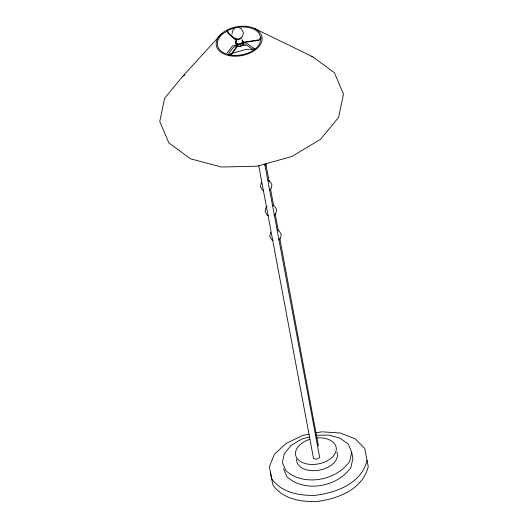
<?xml version="1.0" encoding="UTF-8"?>
<svg xmlns="http://www.w3.org/2000/svg" width="528" height="528" viewBox="0 0 528 528"><rect width="100%" height="100%" fill="white"/><g stroke="black" fill="none" stroke-linecap="round" stroke-linejoin="round"><path stroke-width="0.79" d="M231.95 34.228L232.822 30.215L234.531 28.783M315.764 435.336L328.39 435.039L340.078 438.134L348.262 444.154L351.688 452.186L349.846 461.017C336.877 480.652 303.673 486.889 285.826 470.606L282.394 462.574L284.242 453.743L291.08 445.474L301.871 439.012L309.58 436.861M242.563 36.524L243.434 32.505L241.435 28.921L239.501 28.037M261.327 182.543L260.456 186.556L262.456 190.139L263.743 190.733M270.633 232.261L269.762 236.273L271.762 239.864L273.049 240.451M367.085 460.39C361.449 483.556 336.026 492.914 314.714 495.383C298.914 495.66 281.358 492.571 271.715 478.724L269.326 466.805L274.382 454.39L286.11 443.381L302.722 435.455L309.045 434.234M236.313 40.715L235.303 42.695L236.65 44.326L239.567 44.649L242.332 43.474L243.342 41.494L241.996 39.864M243.672 43.27L242.669 45.25L239.897 46.424L236.986 46.101L235.64 44.471M227.337 52.767L232.531 45.85L236.584 45.243M228.941 53.222L233.581 47.045L246.556 45.098L253.189 49.586M221.951 33.317L182.78 76.23L164.65 98.162L159.753 121.559L168.848 142.864L190.542 158.829L221.529 167.026L257.103 166.201L291.845 156.493L320.456 139.366L338.593 117.427L343.484 94.03L334.389 72.725L312.701 56.76L254.43 28.446M260.878 37.765L258.971 39.877L243.375 42.214L243.408 42.583L259.004 40.247L260.911 38.135M264.706 165.422L266.416 163.99M269.359 190.278L271.069 188.852L271.94 184.833L269.94 181.249L268.013 180.365M267.122 206.448L265.98 207.398L265.109 211.418L267.109 215.002L268.396 215.589M274.012 215.14L275.722 213.708L276.593 209.695L274.593 206.111L272.666 205.227M278.659 240.002L280.375 238.57L281.246 234.557L279.246 230.974L277.319 230.089M182.78 76.23L184.879 74.976M227.977 54.47L246.134 49.388L255.031 49.183M316.16 432.868L321.697 431.805L340.131 433L355.232 438.847L364.696 448.463L368.247 466.6C362.611 489.766 337.187 499.125 315.883 501.6C300.076 501.877 282.52 498.788 272.877 484.942L270.494 473.015M242.253 44.392L247.117 43.666L254.542 48.688M311.111 56.344L312.701 56.76M229.693 54.641L231.007 55.235L238.082 45.355L237.534 45.296L230.492 55.123L229.198 54.516M236.438 40.016L228.974 33.581L227.495 30.921M236.544 40.775L228.492 33.838L227.02 31.205M283.556 468.785L286.988 476.824C304.841 493.106 338.039 486.869 351.008 467.227L352.856 458.403L351.688 452.186M265.815 163.805L269.148 181.606M270.508 188.892L273.689 205.88M275.207 213.972L278.381 230.967M279.748 238.247L318.417 445.975M264.792 164.155L319.308 455.466L319.513 457.657L316.635 459.195L313.546 458.548L258.727 165.62M317.051 437.936A20.632 12.982 -10.6 0 1 334.145 454.991A20.632 12.982 -10.6 0 1 300.287 461.373A20.632 12.982 -10.6 0 1 309.929 439.283M336.937 452.206A20.632 12.982 -10.6 0 1 318.833 470.25A20.632 12.982 -10.6 0 1 296.65 458.977M241.857 36.696A3.485 2.191 -10.6 0 1 238.616 39.402A3.485 2.191 -10.6 0 1 234.967 37.726M241.415 37.415A3.485 2.191 -10.6 0 1 235.448 38.313M242.121 40.108A3.485 2.191 -10.6 0 1 239.448 43.844A3.485 2.191 -10.6 0 1 236.155 41.006M242.207 40.55A3.485 2.191 -10.6 0 1 239.527 44.286A3.485 2.191 -10.6 0 1 236.24 41.448M260.951 37.943L259.789 43.494A22.064 13.886 -10.6 0 1 232.016 55.262L224.664 53.315A22.064 13.886 -10.6 0 1 222.823 33.719L229.614 29.654A22.064 13.886 -10.6 0 1 258.793 32.888L260.951 37.943M228.862 55.572A23.245 14.632 -10.6 0 0 262.126 37.765A23.245 14.632 -10.6 0 0 226.486 30.281A23.245 14.632 -10.6 0 0 228.862 55.572"/></g></svg>
